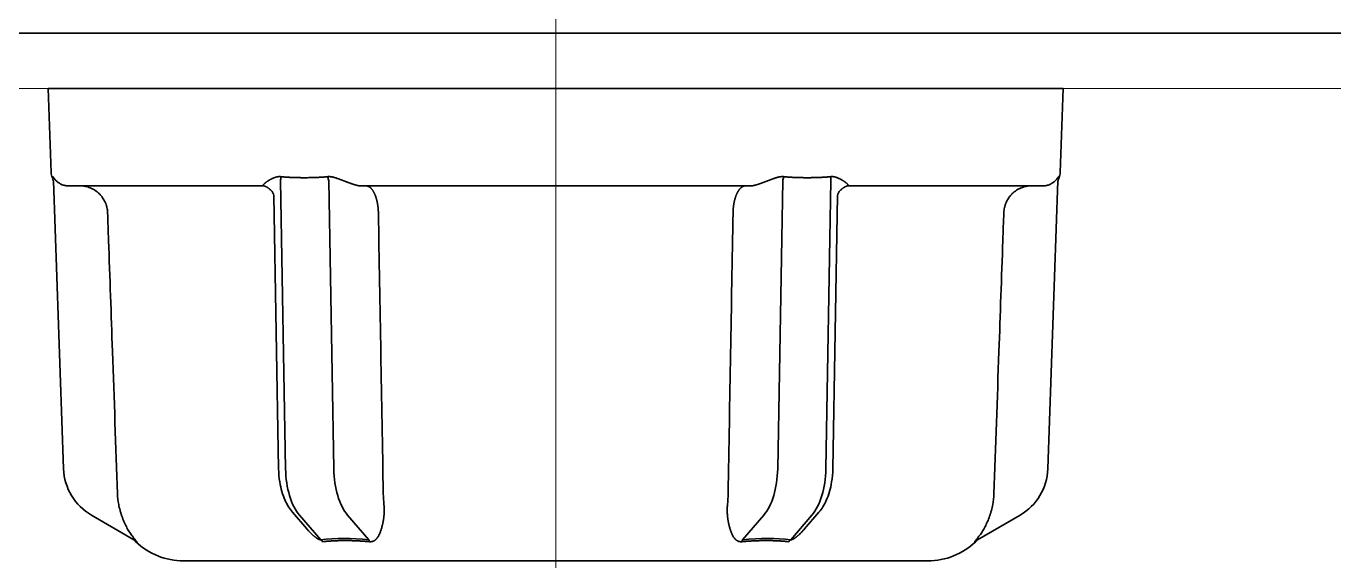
# Model space of a CAD drawing. Extents: x 6327 to 10269, y -393 to 3204.
# Drawn here: x 8689.63 to 8736.66, y 1003.83 to 1023.08 of the extents above; entities that cross this region are included whole.
import ezdxf

# ---------------------------------------------------------------- set-up
doc = ezdxf.new("R2010")
doc.units = 0
doc.header["$LTSCALE"] = 5
doc.layers.get('0').update_dxf_attribs({"linetype": 'CONTINUOUS', "lineweight": 0})
doc.layers.add('1', color=7, linetype='CONTINUOUS', true_color=0xffffff)

msp = doc.modelspace()

# ---------------------------------------------------------------- linework, layer by layer
at = {"color": 4}
for p, q in [((8708.673, 1070.826), (8708.673, 970.826)), ((8658.673, 1020.826), (8758.673, 1020.826))]:
    msp.add_line(p, q, dxfattribs=at)
at = {"layer": '1', "color": 7, "linetype": 'Continuous', "lineweight": 35}
for p, q in [((8679.82, 1022.826), (8868.326, 1022.826)), ((8690.423, 1020.826), (8726.923, 1020.826)), ((8690.423, 1020.826), (8690.528, 1017.809)), ((8726.818, 1017.809), (8726.923, 1020.826)), ((8690.572, 1017.62), (8690.584, 1017.656)), ((8690.614, 1017.504), (8690.976, 1007.134)), ((8698.175, 1017.326), (8691.142, 1017.326)), ((8698.958, 1007.134), (8698.777, 1017.504)), ((8700.509, 1017.504), (8700.69, 1007.134)), ((8715.706, 1017.326), (8701.639, 1017.326)), ((8716.836, 1017.504), (8716.655, 1007.134)), ((8718.387, 1007.134), (8718.568, 1017.504)), ((8726.204, 1017.326), (8719.171, 1017.326)), ((8726.732, 1017.504), (8726.37, 1007.134)), ((8726.773, 1017.62), (8726.762, 1017.656)), ((8698.537, 1016.973), (8698.708, 1007.143)), ((8718.809, 1016.973), (8718.637, 1007.143)), ((8691.975, 1005.472), (8693.505, 1004.588)), ((8699.205, 1005.577), (8699.728, 1004.974)), ((8700.223, 1004.588), (8699.458, 1005.472)), ((8701.19, 1005.472), (8701.955, 1004.588)), ((8716.156, 1005.472), (8715.391, 1004.588)), ((8717.123, 1004.588), (8717.888, 1005.472)), ((8718.141, 1005.577), (8717.618, 1004.974)), ((8725.371, 1005.472), (8723.84, 1004.588)), ((8693.58, 1004.528), (8693.527, 1004.557)), ((8723.766, 1004.528), (8723.818, 1004.557)), ((8695.293, 1003.826), (8708.673, 1003.826)), ((8708.673, 1003.826), (8722.052, 1003.826))]:
    msp.add_line(p, q, dxfattribs=at)
for centre, radius, start, end in [((8691.028, 1017.826), 0.5, 182, 204.2309), ((8726.318, 1017.826), 0.5, 335.7691, 358), ((8692.975, 1007.204), 2, 182, 240), ((8724.371, 1007.204), 2, 300, 358), ((8695.293, 1006.326), 2.5, 226.3305, 270), ((8722.052, 1006.326), 2.5, 270, 313.5839)]:
    msp.add_arc(centre, radius, start, end, dxfattribs=at)
for centre, major_axis, ratio, start_param, end_param in [((8690.117, 1017.414), (0.5, 0.017), 1, 6.264222, 6.674122), ((8699.958, 1007.204), (0, -2), 0.5, 4.747296, 5.759587), ((8701.69, 1007.204), (0, 2), 0.5, 1.605703, 2.617994), ((8693.255, 1004.155), (0.25, 0.433), 0.982349, 6.042057, 6.283185), ((8703.431, 1001.884), (-5.284, 1.525), 0.433013, 5.117554, 5.483229), ((8700.098, 1004.155), (-0.06, 0.496), 0.631469, 5.449559, 5.690691), ((8701.83, 1004.155), (0.05, 0.498), 0.350879, 5.561487, 5.802334)]:
    msp.add_ellipse(centre, major_axis=major_axis, ratio=ratio, start_param=start_param, end_param=end_param, dxfattribs=at)
at = {"layer": '1', "color": 7, "linetype": 'Continuous', "lineweight": 35, "extrusion": (0, 0, -1)}
for centre, major_axis, ratio, start_param, end_param in [((8727.229, 1017.414), (-0.5, 0.017), 1, 6.264222, 6.674122), ((8715.656, 1007.204), (0, 2), 0.5, 1.605703, 2.617994), ((8717.388, 1007.204), (0, -2), 0.5, 4.747296, 5.759587), ((8715.516, 1004.155), (-0.05, 0.498), 0.350879, 5.561487, 5.802334), ((8713.915, 1001.884), (5.284, 1.525), 0.433013, 5.117554, 5.483229), ((8717.248, 1004.155), (0.06, 0.496), 0.631469, 5.449559, 5.690691), ((8724.09, 1004.155), (-0.25, 0.433), 0.982349, 6.042057, 6.283185)]:
    msp.add_ellipse(centre, major_axis=major_axis, ratio=ratio, start_param=start_param, end_param=end_param, dxfattribs=at)
at = {"layer": '1', "color": 7, "linetype": 'Continuous', "lineweight": 35}
for points, knots in [([(8690.584, 1017.656), (8690.584, 1017.659), (8690.586, 1017.659), (8690.59, 1017.657), (8690.592, 1017.654), (8690.599, 1017.646), (8690.603, 1017.64), (8690.612, 1017.628), (8690.617, 1017.62), (8690.628, 1017.604), (8690.634, 1017.596), (8690.647, 1017.578), (8690.654, 1017.569), (8690.678, 1017.541), (8690.696, 1017.522), (8690.727, 1017.493), (8690.737, 1017.483), (8690.761, 1017.464), (8690.773, 1017.454), (8690.799, 1017.436), (8690.813, 1017.427), (8690.836, 1017.413), (8690.843, 1017.409), (8690.859, 1017.4), (8690.868, 1017.395), (8690.893, 1017.383), (8690.911, 1017.375), (8690.949, 1017.36), (8690.97, 1017.353), (8691.003, 1017.344), (8691.014, 1017.341), (8691.038, 1017.336), (8691.05, 1017.334), (8691.075, 1017.33), (8691.088, 1017.329), (8691.114, 1017.327), (8691.128, 1017.326), (8691.142, 1017.326)], [0, 0, 0, 0, 0.0625, 0.0625, 0.125, 0.125, 0.1875, 0.1875, 0.25, 0.25, 0.3125, 0.3125, 0.375, 0.375, 0.5, 0.5, 0.5625, 0.5625, 0.625, 0.625, 0.6875, 0.6875, 0.71875, 0.71875, 0.75, 0.75, 0.8125, 0.8125, 0.875, 0.875, 0.90625, 0.90625, 0.9375, 0.9375, 0.96875, 0.96875, 1, 1, 1, 1]), ([(8698.272, 1017.466), (8698.276, 1017.469), (8698.282, 1017.473), (8698.292, 1017.48), (8698.302, 1017.487), (8698.312, 1017.494), (8698.323, 1017.501), (8698.333, 1017.508), (8698.344, 1017.515), (8698.355, 1017.522), (8698.366, 1017.529), (8698.378, 1017.536), (8698.389, 1017.542), (8698.401, 1017.549), (8698.413, 1017.556), (8698.425, 1017.562), (8698.437, 1017.569), (8698.45, 1017.575), (8698.462, 1017.582), (8698.482, 1017.592), (8698.509, 1017.604), (8698.544, 1017.619), (8698.578, 1017.631), (8698.607, 1017.64), (8698.631, 1017.646), (8698.65, 1017.65), (8698.669, 1017.654), (8698.688, 1017.656), (8698.708, 1017.658), (8698.727, 1017.659), (8698.746, 1017.659), (8698.765, 1017.658), (8698.778, 1017.657), (8698.784, 1017.656)], [0, 0, 0, 0, 0.025956, 0.051873, 0.077753, 0.103598, 0.129409, 0.155187, 0.180935, 0.206654, 0.232345, 0.258011, 0.283653, 0.309272, 0.334871, 0.36045, 0.386012, 0.411559, 0.437091, 0.462612, 0.530774, 0.596037, 0.65848, 0.718196, 0.751132, 0.783577, 0.815565, 0.847131, 0.878313, 0.90915, 0.939682, 0.969951, 1, 1, 1, 1]), ([(8700.472, 1017.656), (8700.476, 1017.657), (8700.483, 1017.657), (8700.493, 1017.658), (8700.504, 1017.659), (8700.515, 1017.659), (8700.526, 1017.659), (8700.537, 1017.659), (8700.548, 1017.658), (8700.559, 1017.657), (8700.57, 1017.656), (8700.581, 1017.655), (8700.593, 1017.654), (8700.604, 1017.652), (8700.616, 1017.651), (8700.627, 1017.649), (8700.639, 1017.646), (8700.651, 1017.644), (8700.672, 1017.639), (8700.704, 1017.631), (8700.747, 1017.619), (8700.792, 1017.604), (8700.833, 1017.59), (8700.869, 1017.577), (8700.901, 1017.565), (8700.933, 1017.553), (8700.964, 1017.541), (8700.996, 1017.529), (8701.028, 1017.516), (8701.061, 1017.504), (8701.093, 1017.491), (8701.126, 1017.479), (8701.147, 1017.471), (8701.158, 1017.466)], [0, 0, 0, 0, 0.015878, 0.031814, 0.047812, 0.06388, 0.080024, 0.096249, 0.112563, 0.128971, 0.145479, 0.162093, 0.178818, 0.19566, 0.212625, 0.229717, 0.246942, 0.264306, 0.281812, 0.341486, 0.403922, 0.469212, 0.537436, 0.583365, 0.629342, 0.675374, 0.721474, 0.767649, 0.81391, 0.860266, 0.906726, 0.953301, 1, 1, 1, 1]), ([(8716.873, 1017.656), (8716.87, 1017.657), (8716.863, 1017.657), (8716.852, 1017.658), (8716.842, 1017.659), (8716.831, 1017.659), (8716.82, 1017.659), (8716.809, 1017.659), (8716.798, 1017.658), (8716.787, 1017.657), (8716.776, 1017.656), (8716.765, 1017.655), (8716.753, 1017.654), (8716.742, 1017.652), (8716.73, 1017.651), (8716.719, 1017.649), (8716.707, 1017.646), (8716.695, 1017.644), (8716.673, 1017.639), (8716.642, 1017.631), (8716.599, 1017.619), (8716.554, 1017.604), (8716.513, 1017.59), (8716.477, 1017.577), (8716.445, 1017.565), (8716.413, 1017.553), (8716.381, 1017.541), (8716.349, 1017.529), (8716.317, 1017.516), (8716.285, 1017.504), (8716.253, 1017.491), (8716.22, 1017.479), (8716.198, 1017.471), (8716.187, 1017.466)], [0, 0, 0, 0, 0.015878, 0.031814, 0.047812, 0.06388, 0.080024, 0.096249, 0.112563, 0.128971, 0.145479, 0.162093, 0.178818, 0.19566, 0.212625, 0.229717, 0.246942, 0.264306, 0.281812, 0.341486, 0.403922, 0.469212, 0.537436, 0.583365, 0.629342, 0.675374, 0.721474, 0.767649, 0.81391, 0.860266, 0.906726, 0.953301, 1, 1, 1, 1]), ([(8719.073, 1017.466), (8719.07, 1017.469), (8719.064, 1017.473), (8719.054, 1017.48), (8719.044, 1017.487), (8719.034, 1017.494), (8719.023, 1017.501), (8719.012, 1017.508), (8719.002, 1017.515), (8718.991, 1017.522), (8718.979, 1017.529), (8718.968, 1017.536), (8718.956, 1017.542), (8718.945, 1017.549), (8718.933, 1017.556), (8718.921, 1017.562), (8718.908, 1017.569), (8718.896, 1017.575), (8718.884, 1017.582), (8718.864, 1017.592), (8718.837, 1017.604), (8718.802, 1017.619), (8718.768, 1017.631), (8718.739, 1017.64), (8718.715, 1017.646), (8718.696, 1017.65), (8718.676, 1017.654), (8718.657, 1017.656), (8718.638, 1017.658), (8718.619, 1017.659), (8718.6, 1017.659), (8718.581, 1017.658), (8718.568, 1017.657), (8718.562, 1017.656)], [0, 0, 0, 0, 0.025956, 0.051873, 0.077753, 0.103598, 0.129409, 0.155187, 0.180935, 0.206654, 0.232345, 0.258011, 0.283653, 0.309272, 0.334871, 0.36045, 0.386012, 0.411559, 0.437091, 0.462612, 0.530774, 0.596037, 0.65848, 0.718196, 0.751132, 0.783577, 0.815565, 0.847131, 0.878313, 0.90915, 0.939682, 0.969951, 1, 1, 1, 1]), ([(8726.762, 1017.656), (8726.761, 1017.659), (8726.76, 1017.659), (8726.756, 1017.657), (8726.753, 1017.654), (8726.747, 1017.646), (8726.743, 1017.64), (8726.734, 1017.628), (8726.729, 1017.62), (8726.718, 1017.604), (8726.712, 1017.596), (8726.699, 1017.578), (8726.691, 1017.569), (8726.668, 1017.541), (8726.65, 1017.522), (8726.619, 1017.493), (8726.608, 1017.483), (8726.585, 1017.464), (8726.573, 1017.454), (8726.546, 1017.436), (8726.532, 1017.427), (8726.51, 1017.413), (8726.502, 1017.409), (8726.487, 1017.4), (8726.478, 1017.395), (8726.453, 1017.383), (8726.435, 1017.375), (8726.396, 1017.36), (8726.376, 1017.353), (8726.343, 1017.344), (8726.331, 1017.341), (8726.308, 1017.336), (8726.296, 1017.334), (8726.271, 1017.33), (8726.258, 1017.329), (8726.231, 1017.327), (8726.218, 1017.326), (8726.204, 1017.326)], [0, 0, 0, 0, 0.0625, 0.0625, 0.125, 0.125, 0.1875, 0.1875, 0.25, 0.25, 0.3125, 0.3125, 0.375, 0.375, 0.5, 0.5, 0.5625, 0.5625, 0.625, 0.625, 0.6875, 0.6875, 0.71875, 0.71875, 0.75, 0.75, 0.8125, 0.8125, 0.875, 0.875, 0.90625, 0.90625, 0.9375, 0.9375, 0.96875, 0.96875, 1, 1, 1, 1]), ([(8691.559, 1017.326), (8691.591, 1017.326), (8691.623, 1017.325), (8691.687, 1017.318), (8691.718, 1017.314), (8691.812, 1017.296), (8691.873, 1017.278), (8691.948, 1017.248), (8691.962, 1017.241), (8691.991, 1017.228), (8692.035, 1017.207), (8692.103, 1017.167), (8692.155, 1017.129), (8692.192, 1017.1), (8692.205, 1017.089), (8692.229, 1017.068), (8692.241, 1017.057), (8692.276, 1017.024), (8692.298, 1017.001), (8692.329, 1016.964), (8692.339, 1016.952), (8692.359, 1016.926), (8692.368, 1016.913), (8692.414, 1016.847), (8692.446, 1016.792), (8692.485, 1016.705), (8692.496, 1016.675), (8692.512, 1016.629), (8692.516, 1016.614), (8692.525, 1016.583), (8692.529, 1016.567), (8692.547, 1016.489), (8692.556, 1016.426), (8692.558, 1016.361)], [0, 0, 0, 0, 0.0625, 0.0625, 0.125, 0.125, 0.25, 0.25, 0.28125, 0.28125, 0.3125, 0.375, 0.4375, 0.4375, 0.46875, 0.46875, 0.5, 0.5, 0.5625, 0.5625, 0.59375, 0.59375, 0.625, 0.625, 0.75, 0.75, 0.8125, 0.8125, 0.84375, 0.84375, 0.875, 0.875, 1, 1, 1, 1]), ([(8698.175, 1017.326), (8698.174, 1017.326), (8698.172, 1017.326), (8698.169, 1017.326), (8698.166, 1017.327), (8698.164, 1017.327), (8698.162, 1017.328), (8698.159, 1017.328), (8698.158, 1017.329), (8698.156, 1017.33), (8698.154, 1017.331), (8698.153, 1017.332), (8698.152, 1017.333), (8698.151, 1017.335), (8698.15, 1017.336), (8698.15, 1017.338), (8698.15, 1017.34), (8698.15, 1017.342), (8698.15, 1017.344), (8698.15, 1017.346), (8698.151, 1017.348), (8698.152, 1017.351), (8698.153, 1017.353), (8698.154, 1017.356), (8698.156, 1017.359), (8698.158, 1017.362), (8698.16, 1017.365), (8698.163, 1017.369), (8698.167, 1017.375), (8698.174, 1017.383), (8698.182, 1017.392), (8698.192, 1017.401), (8698.202, 1017.411), (8698.214, 1017.421), (8698.226, 1017.432), (8698.241, 1017.443), (8698.256, 1017.454), (8698.267, 1017.462), (8698.272, 1017.466)], [0, 0, 0, 0, 0.014378, 0.028902, 0.043586, 0.058442, 0.073484, 0.088723, 0.104172, 0.11984, 0.13574, 0.151881, 0.168274, 0.184928, 0.201853, 0.219056, 0.236547, 0.254333, 0.272422, 0.290821, 0.309537, 0.328577, 0.347948, 0.367654, 0.387703, 0.408098, 0.428847, 0.449953, 0.497402, 0.546428, 0.597075, 0.649384, 0.703393, 0.759133, 0.816637, 0.875933, 0.937046, 1, 1, 1, 1]), ([(8698.397, 1017.198), (8698.41, 1017.19), (8698.458, 1017.156), (8698.508, 1017.073), (8698.531, 1017.006), (8698.537, 1016.973)], [0, 0, 0, 0, 0.144977, 0.591786, 1, 1, 1, 1]), ([(8698.784, 1017.656), (8698.797, 1017.655), (8698.824, 1017.653), (8698.864, 1017.649), (8698.904, 1017.646), (8698.945, 1017.643), (8698.987, 1017.64), (8699.029, 1017.637), (8699.072, 1017.634), (8699.115, 1017.632), (8699.158, 1017.63), (8699.202, 1017.628), (8699.247, 1017.626), (8699.292, 1017.625), (8699.338, 1017.624), (8699.384, 1017.622), (8699.431, 1017.622), (8699.478, 1017.621), (8699.526, 1017.62), (8699.574, 1017.62), (8699.634, 1017.62), (8699.706, 1017.62), (8699.789, 1017.621), (8699.87, 1017.623), (8699.95, 1017.625), (8700.029, 1017.627), (8700.106, 1017.631), (8700.182, 1017.634), (8700.257, 1017.639), (8700.33, 1017.644), (8700.402, 1017.65), (8700.449, 1017.654), (8700.472, 1017.656)], [0, 0, 0, 0, 0.023767, 0.047813, 0.072139, 0.096746, 0.121634, 0.146804, 0.172257, 0.197993, 0.224014, 0.25032, 0.276911, 0.303788, 0.330952, 0.358404, 0.386144, 0.414172, 0.44249, 0.471098, 0.499996, 0.549727, 0.598592, 0.646596, 0.693742, 0.740031, 0.785469, 0.830058, 0.873802, 0.916704, 0.958769, 1, 1, 1, 1]), ([(8701.158, 1017.466), (8701.164, 1017.464), (8701.175, 1017.46), (8701.192, 1017.454), (8701.209, 1017.448), (8701.225, 1017.441), (8701.241, 1017.436), (8701.257, 1017.43), (8701.273, 1017.424), (8701.288, 1017.419), (8701.303, 1017.413), (8701.318, 1017.408), (8701.333, 1017.403), (8701.347, 1017.398), (8701.361, 1017.393), (8701.375, 1017.389), (8701.388, 1017.384), (8701.402, 1017.38), (8701.415, 1017.376), (8701.427, 1017.372), (8701.442, 1017.367), (8701.459, 1017.362), (8701.478, 1017.357), (8701.496, 1017.352), (8701.513, 1017.347), (8701.529, 1017.343), (8701.545, 1017.339), (8701.559, 1017.336), (8701.573, 1017.334), (8701.586, 1017.331), (8701.598, 1017.329), (8701.61, 1017.328), (8701.621, 1017.327), (8701.63, 1017.326), (8701.636, 1017.326), (8701.639, 1017.326)], [0, 0, 0, 0, 0.033366, 0.06622, 0.098563, 0.130401, 0.161736, 0.192573, 0.222914, 0.252765, 0.282129, 0.311011, 0.339415, 0.367347, 0.394812, 0.421815, 0.448361, 0.474458, 0.50011, 0.525325, 0.550109, 0.589003, 0.62668, 0.663174, 0.698524, 0.732768, 0.765952, 0.798124, 0.829336, 0.859645, 0.889114, 0.917809, 0.945803, 0.973173, 1, 1, 1, 1]), ([(8701.848, 1017.326), (8701.852, 1017.326), (8701.861, 1017.326), (8701.875, 1017.324), (8701.888, 1017.322), (8701.902, 1017.319), (8701.915, 1017.315), (8701.928, 1017.31), (8701.941, 1017.305), (8701.953, 1017.298), (8701.966, 1017.291), (8701.978, 1017.283), (8701.99, 1017.274), (8702.002, 1017.265), (8702.013, 1017.255), (8702.025, 1017.245), (8702.036, 1017.234), (8702.047, 1017.222), (8702.057, 1017.209), (8702.068, 1017.197), (8702.078, 1017.183), (8702.088, 1017.169), (8702.098, 1017.155), (8702.107, 1017.14), (8702.116, 1017.125), (8702.125, 1017.11), (8702.134, 1017.094), (8702.142, 1017.078), (8702.15, 1017.061), (8702.158, 1017.044), (8702.166, 1017.027), (8702.174, 1017.01), (8702.181, 1016.992), (8702.188, 1016.974), (8702.194, 1016.956), (8702.201, 1016.938), (8702.207, 1016.92), (8702.213, 1016.902), (8702.219, 1016.883), (8702.224, 1016.864), (8702.23, 1016.846), (8702.235, 1016.827), (8702.239, 1016.808), (8702.244, 1016.789), (8702.248, 1016.77), (8702.252, 1016.752), (8702.256, 1016.733), (8702.26, 1016.714), (8702.264, 1016.695), (8702.267, 1016.676), (8702.27, 1016.658), (8702.273, 1016.639), (8702.275, 1016.621), (8702.278, 1016.602), (8702.28, 1016.584), (8702.282, 1016.566), (8702.284, 1016.548), (8702.286, 1016.53), (8702.288, 1016.512), (8702.289, 1016.495), (8702.291, 1016.478), (8702.292, 1016.46), (8702.293, 1016.443), (8702.294, 1016.426), (8702.294, 1016.41), (8702.295, 1016.393), (8702.295, 1016.377), (8702.296, 1016.366), (8702.296, 1016.361)], [0, 0, 0, 0, 0.019871, 0.039597, 0.059177, 0.078612, 0.097901, 0.117045, 0.136044, 0.154897, 0.173605, 0.192167, 0.210585, 0.228856, 0.246983, 0.264964, 0.2828, 0.30049, 0.318036, 0.335436, 0.35269, 0.3698, 0.386764, 0.403583, 0.420257, 0.436785, 0.453169, 0.469407, 0.4855, 0.501447, 0.51725, 0.532907, 0.54842, 0.563787, 0.579009, 0.594086, 0.609018, 0.623804, 0.638446, 0.652943, 0.667294, 0.681501, 0.695562, 0.709479, 0.72325, 0.736876, 0.750358, 0.763694, 0.776886, 0.789932, 0.802834, 0.815591, 0.828202, 0.840669, 0.852991, 0.865168, 0.8772, 0.889088, 0.90083, 0.912428, 0.923881, 0.93519, 0.946353, 0.957372, 0.968246, 0.978975, 0.98956, 1, 1, 1, 1]), ([(8715.498, 1017.326), (8715.493, 1017.326), (8715.484, 1017.326), (8715.471, 1017.324), (8715.457, 1017.322), (8715.444, 1017.319), (8715.431, 1017.315), (8715.418, 1017.31), (8715.405, 1017.305), (8715.393, 1017.298), (8715.38, 1017.291), (8715.368, 1017.283), (8715.356, 1017.274), (8715.344, 1017.265), (8715.333, 1017.255), (8715.321, 1017.245), (8715.31, 1017.234), (8715.299, 1017.222), (8715.288, 1017.209), (8715.278, 1017.197), (8715.268, 1017.183), (8715.258, 1017.169), (8715.248, 1017.155), (8715.239, 1017.14), (8715.23, 1017.125), (8715.221, 1017.11), (8715.212, 1017.094), (8715.203, 1017.078), (8715.195, 1017.061), (8715.187, 1017.044), (8715.18, 1017.027), (8715.172, 1017.01), (8715.165, 1016.992), (8715.158, 1016.974), (8715.151, 1016.956), (8715.145, 1016.938), (8715.139, 1016.92), (8715.133, 1016.902), (8715.127, 1016.883), (8715.122, 1016.864), (8715.116, 1016.846), (8715.111, 1016.827), (8715.106, 1016.808), (8715.102, 1016.789), (8715.098, 1016.77), (8715.093, 1016.752), (8715.089, 1016.733), (8715.086, 1016.714), (8715.082, 1016.695), (8715.079, 1016.676), (8715.076, 1016.658), (8715.073, 1016.639), (8715.07, 1016.621), (8715.068, 1016.602), (8715.065, 1016.584), (8715.063, 1016.566), (8715.061, 1016.548), (8715.06, 1016.53), (8715.058, 1016.512), (8715.056, 1016.495), (8715.055, 1016.478), (8715.054, 1016.46), (8715.053, 1016.443), (8715.052, 1016.426), (8715.051, 1016.41), (8715.051, 1016.393), (8715.05, 1016.377), (8715.05, 1016.366), (8715.05, 1016.361)], [0, 0, 0, 0, 0.019871, 0.039597, 0.059177, 0.078612, 0.097901, 0.117045, 0.136044, 0.154897, 0.173605, 0.192167, 0.210585, 0.228856, 0.246983, 0.264964, 0.2828, 0.30049, 0.318036, 0.335436, 0.35269, 0.3698, 0.386764, 0.403583, 0.420257, 0.436785, 0.453169, 0.469407, 0.4855, 0.501447, 0.51725, 0.532907, 0.54842, 0.563787, 0.579009, 0.594086, 0.609018, 0.623804, 0.638446, 0.652943, 0.667294, 0.681501, 0.695562, 0.709479, 0.72325, 0.736876, 0.750358, 0.763694, 0.776886, 0.789932, 0.802834, 0.815591, 0.828202, 0.840669, 0.852991, 0.865168, 0.8772, 0.889088, 0.90083, 0.912428, 0.923881, 0.93519, 0.946353, 0.957372, 0.968246, 0.978975, 0.98956, 1, 1, 1, 1]), ([(8716.187, 1017.466), (8716.182, 1017.464), (8716.17, 1017.46), (8716.153, 1017.454), (8716.137, 1017.448), (8716.12, 1017.441), (8716.104, 1017.436), (8716.089, 1017.43), (8716.073, 1017.424), (8716.058, 1017.419), (8716.042, 1017.413), (8716.028, 1017.408), (8716.013, 1017.403), (8715.999, 1017.398), (8715.985, 1017.393), (8715.971, 1017.389), (8715.957, 1017.384), (8715.944, 1017.38), (8715.931, 1017.376), (8715.918, 1017.372), (8715.904, 1017.367), (8715.887, 1017.362), (8715.868, 1017.357), (8715.85, 1017.352), (8715.833, 1017.347), (8715.817, 1017.343), (8715.801, 1017.339), (8715.787, 1017.336), (8715.773, 1017.334), (8715.76, 1017.331), (8715.747, 1017.329), (8715.736, 1017.328), (8715.725, 1017.327), (8715.715, 1017.326), (8715.709, 1017.326), (8715.706, 1017.326)], [0, 0, 0, 0, 0.033366, 0.06622, 0.098563, 0.130401, 0.161736, 0.192573, 0.222914, 0.252765, 0.282129, 0.311011, 0.339415, 0.367347, 0.394812, 0.421815, 0.448361, 0.474458, 0.50011, 0.525325, 0.550109, 0.589003, 0.62668, 0.663174, 0.698524, 0.732768, 0.765952, 0.798124, 0.829336, 0.859645, 0.889114, 0.917809, 0.945803, 0.973173, 1, 1, 1, 1]), ([(8718.562, 1017.656), (8718.548, 1017.655), (8718.522, 1017.653), (8718.482, 1017.649), (8718.441, 1017.646), (8718.4, 1017.643), (8718.359, 1017.64), (8718.317, 1017.637), (8718.274, 1017.634), (8718.231, 1017.632), (8718.187, 1017.63), (8718.143, 1017.628), (8718.099, 1017.626), (8718.054, 1017.625), (8718.008, 1017.624), (8717.962, 1017.622), (8717.915, 1017.622), (8717.868, 1017.621), (8717.82, 1017.62), (8717.772, 1017.62), (8717.711, 1017.62), (8717.64, 1017.62), (8717.557, 1017.621), (8717.475, 1017.623), (8717.395, 1017.625), (8717.317, 1017.627), (8717.239, 1017.631), (8717.163, 1017.634), (8717.089, 1017.639), (8717.016, 1017.644), (8716.944, 1017.65), (8716.897, 1017.654), (8716.873, 1017.656)], [0, 0, 0, 0, 0.023767, 0.047813, 0.072139, 0.096746, 0.121634, 0.146804, 0.172257, 0.197993, 0.224014, 0.25032, 0.276911, 0.303788, 0.330952, 0.358404, 0.386144, 0.414172, 0.44249, 0.471098, 0.499996, 0.549727, 0.598592, 0.646596, 0.693742, 0.740031, 0.785469, 0.830058, 0.873802, 0.916704, 0.958769, 1, 1, 1, 1]), ([(8718.949, 1017.198), (8718.936, 1017.19), (8718.888, 1017.156), (8718.838, 1017.073), (8718.815, 1017.006), (8718.809, 1016.973)], [0, 0, 0, 0, 0.144977, 0.591786, 1, 1, 1, 1]), ([(8719.171, 1017.326), (8719.172, 1017.326), (8719.174, 1017.326), (8719.177, 1017.326), (8719.179, 1017.327), (8719.182, 1017.327), (8719.184, 1017.328), (8719.186, 1017.328), (8719.188, 1017.329), (8719.19, 1017.33), (8719.191, 1017.331), (8719.193, 1017.332), (8719.194, 1017.333), (8719.195, 1017.335), (8719.195, 1017.336), (8719.196, 1017.338), (8719.196, 1017.34), (8719.196, 1017.342), (8719.196, 1017.344), (8719.195, 1017.346), (8719.195, 1017.348), (8719.194, 1017.351), (8719.193, 1017.353), (8719.192, 1017.356), (8719.19, 1017.359), (8719.188, 1017.362), (8719.186, 1017.365), (8719.183, 1017.369), (8719.178, 1017.375), (8719.171, 1017.383), (8719.163, 1017.392), (8719.154, 1017.401), (8719.144, 1017.411), (8719.132, 1017.421), (8719.119, 1017.432), (8719.105, 1017.443), (8719.09, 1017.454), (8719.079, 1017.462), (8719.073, 1017.466)], [0, 0, 0, 0, 0.014378, 0.028902, 0.043586, 0.058442, 0.073484, 0.088723, 0.104172, 0.11984, 0.13574, 0.151881, 0.168274, 0.184928, 0.201853, 0.219056, 0.236547, 0.254333, 0.272422, 0.290821, 0.309537, 0.328577, 0.347948, 0.367654, 0.387703, 0.408098, 0.428847, 0.449953, 0.497402, 0.546428, 0.597075, 0.649384, 0.703393, 0.759133, 0.816637, 0.875933, 0.937046, 1, 1, 1, 1]), ([(8725.787, 1017.326), (8725.755, 1017.326), (8725.723, 1017.325), (8725.659, 1017.318), (8725.627, 1017.314), (8725.534, 1017.296), (8725.473, 1017.278), (8725.398, 1017.248), (8725.383, 1017.241), (8725.354, 1017.228), (8725.311, 1017.207), (8725.243, 1017.167), (8725.191, 1017.129), (8725.153, 1017.1), (8725.141, 1017.089), (8725.117, 1017.068), (8725.105, 1017.057), (8725.07, 1017.024), (8725.048, 1017.001), (8725.017, 1016.964), (8725.007, 1016.952), (8724.987, 1016.926), (8724.977, 1016.913), (8724.931, 1016.847), (8724.9, 1016.792), (8724.861, 1016.705), (8724.849, 1016.675), (8724.834, 1016.629), (8724.829, 1016.614), (8724.821, 1016.583), (8724.817, 1016.567), (8724.799, 1016.489), (8724.79, 1016.426), (8724.788, 1016.361)], [0, 0, 0, 0, 0.0625, 0.0625, 0.125, 0.125, 0.25, 0.25, 0.28125, 0.28125, 0.3125, 0.375, 0.4375, 0.4375, 0.46875, 0.46875, 0.5, 0.5, 0.5625, 0.5625, 0.59375, 0.59375, 0.625, 0.625, 0.75, 0.75, 0.8125, 0.8125, 0.84375, 0.84375, 0.875, 0.875, 1, 1, 1, 1]), ([(8692.558, 1016.361), (8692.57, 1016.028), (8692.581, 1015.695), (8692.64, 1014.029), (8692.687, 1012.697), (8692.794, 1009.656), (8692.854, 1007.947), (8692.914, 1006.239)], [0, 0, 0, 0, 0.098732, 0.098732, 0.493661, 0.493661, 1, 1, 1, 1]), ([(8724.788, 1016.361), (8724.776, 1016.028), (8724.764, 1015.695), (8724.706, 1014.029), (8724.659, 1012.697), (8724.552, 1009.656), (8724.492, 1007.947), (8724.432, 1006.239)], [0, 0, 0, 0, 0.098732, 0.098732, 0.493661, 0.493661, 1, 1, 1, 1]), ([(8698.708, 1007.143), (8698.711, 1006.979), (8698.746, 1006.579), (8698.903, 1006.018), (8699.101, 1005.703), (8699.205, 1005.577)], [0, 0, 0, 0, 0.264117, 0.673855, 1, 1, 1, 1]), ([(8718.637, 1007.143), (8718.634, 1006.979), (8718.599, 1006.579), (8718.443, 1006.018), (8718.245, 1005.703), (8718.141, 1005.577)], [0, 0, 0, 0, 0.264117, 0.673855, 1, 1, 1, 1]), ([(8692.957, 1005.857), (8692.971, 1005.784), (8692.988, 1005.711), (8693.016, 1005.605), (8693.026, 1005.57), (8693.042, 1005.517), (8693.048, 1005.5), (8693.059, 1005.466), (8693.065, 1005.449), (8693.094, 1005.365), (8693.119, 1005.3), (8693.173, 1005.176), (8693.202, 1005.116), (8693.248, 1005.029), (8693.263, 1005), (8693.295, 1004.945), (8693.311, 1004.918), (8693.344, 1004.866), (8693.36, 1004.84), (8693.394, 1004.791), (8693.41, 1004.767), (8693.444, 1004.721), (8693.461, 1004.698), (8693.485, 1004.666), (8693.494, 1004.656), (8693.51, 1004.636), (8693.518, 1004.626), (8693.533, 1004.607), (8693.541, 1004.598), (8693.555, 1004.58), (8693.562, 1004.572), (8693.574, 1004.557), (8693.58, 1004.55), (8693.59, 1004.537), (8693.595, 1004.532), (8693.598, 1004.528)], [0, 0, 0, 0, 0.125, 0.125, 0.1875, 0.1875, 0.21875, 0.21875, 0.25, 0.25, 0.375, 0.375, 0.5, 0.5, 0.5625, 0.5625, 0.625, 0.625, 0.6875, 0.6875, 0.75, 0.75, 0.8125, 0.8125, 0.84375, 0.84375, 0.875, 0.875, 0.90625, 0.90625, 0.9375, 0.9375, 0.96875, 0.96875, 1, 1, 1, 1]), ([(8702.495, 1005.857), (8702.495, 1005.852), (8702.497, 1005.84), (8702.498, 1005.823), (8702.499, 1005.806), (8702.501, 1005.789), (8702.502, 1005.772), (8702.503, 1005.755), (8702.503, 1005.737), (8702.504, 1005.72), (8702.505, 1005.703), (8702.505, 1005.686), (8702.505, 1005.669), (8702.505, 1005.652), (8702.505, 1005.634), (8702.505, 1005.617), (8702.505, 1005.6), (8702.504, 1005.583), (8702.504, 1005.566), (8702.503, 1005.549), (8702.502, 1005.531), (8702.501, 1005.514), (8702.5, 1005.497), (8702.499, 1005.48), (8702.497, 1005.463), (8702.496, 1005.446), (8702.494, 1005.429), (8702.492, 1005.411), (8702.49, 1005.394), (8702.488, 1005.377), (8702.486, 1005.36), (8702.484, 1005.343), (8702.481, 1005.326), (8702.479, 1005.309), (8702.476, 1005.292), (8702.473, 1005.275), (8702.47, 1005.258), (8702.467, 1005.241), (8702.464, 1005.225), (8702.461, 1005.208), (8702.457, 1005.191), (8702.454, 1005.174), (8702.45, 1005.157), (8702.446, 1005.141), (8702.442, 1005.124), (8702.438, 1005.107), (8702.434, 1005.091), (8702.426, 1005.061), (8702.415, 1005.02), (8702.4, 1004.968), (8702.385, 1004.92), (8702.369, 1004.874), (8702.352, 1004.832), (8702.336, 1004.792), (8702.318, 1004.754), (8702.298, 1004.718), (8702.277, 1004.684), (8702.255, 1004.653), (8702.235, 1004.629), (8702.219, 1004.612), (8702.208, 1004.6), (8702.197, 1004.589), (8702.186, 1004.58), (8702.174, 1004.57), (8702.163, 1004.562), (8702.152, 1004.554), (8702.141, 1004.548), (8702.129, 1004.542), (8702.118, 1004.536), (8702.107, 1004.532), (8702.099, 1004.529), (8702.095, 1004.528)], [0, 0, 0, 0, 0.009756, 0.019532, 0.029328, 0.039147, 0.04899, 0.058857, 0.068751, 0.078673, 0.088624, 0.098605, 0.108618, 0.118664, 0.128744, 0.138859, 0.149011, 0.159201, 0.16943, 0.179699, 0.19001, 0.200363, 0.21076, 0.221202, 0.231689, 0.242224, 0.252806, 0.263438, 0.274119, 0.284852, 0.295637, 0.306475, 0.317366, 0.328313, 0.339315, 0.350374, 0.36149, 0.372665, 0.383899, 0.395192, 0.406547, 0.417963, 0.429441, 0.440983, 0.452588, 0.464257, 0.475992, 0.487792, 0.527433, 0.565751, 0.602765, 0.638498, 0.672973, 0.706218, 0.738263, 0.771627, 0.80405, 0.835594, 0.866327, 0.880145, 0.893441, 0.906222, 0.918496, 0.930275, 0.941569, 0.952391, 0.962755, 0.972678, 0.982179, 0.991278, 1, 1, 1, 1]), ([(8714.851, 1005.857), (8714.85, 1005.852), (8714.849, 1005.84), (8714.848, 1005.823), (8714.846, 1005.806), (8714.845, 1005.789), (8714.844, 1005.772), (8714.843, 1005.755), (8714.842, 1005.737), (8714.842, 1005.72), (8714.841, 1005.703), (8714.841, 1005.686), (8714.841, 1005.669), (8714.841, 1005.652), (8714.841, 1005.634), (8714.841, 1005.617), (8714.841, 1005.6), (8714.842, 1005.583), (8714.842, 1005.566), (8714.843, 1005.549), (8714.844, 1005.531), (8714.845, 1005.514), (8714.846, 1005.497), (8714.847, 1005.48), (8714.849, 1005.463), (8714.85, 1005.446), (8714.852, 1005.429), (8714.854, 1005.411), (8714.855, 1005.394), (8714.858, 1005.377), (8714.86, 1005.36), (8714.862, 1005.343), (8714.864, 1005.326), (8714.867, 1005.309), (8714.87, 1005.292), (8714.873, 1005.275), (8714.875, 1005.258), (8714.879, 1005.241), (8714.882, 1005.225), (8714.885, 1005.208), (8714.889, 1005.191), (8714.892, 1005.174), (8714.896, 1005.157), (8714.9, 1005.141), (8714.903, 1005.124), (8714.908, 1005.107), (8714.912, 1005.091), (8714.919, 1005.061), (8714.931, 1005.02), (8714.946, 1004.968), (8714.961, 1004.92), (8714.977, 1004.874), (8714.993, 1004.832), (8715.01, 1004.792), (8715.028, 1004.754), (8715.048, 1004.718), (8715.069, 1004.684), (8715.091, 1004.653), (8715.111, 1004.629), (8715.126, 1004.612), (8715.138, 1004.6), (8715.149, 1004.589), (8715.16, 1004.58), (8715.171, 1004.57), (8715.183, 1004.562), (8715.194, 1004.554), (8715.205, 1004.548), (8715.216, 1004.542), (8715.228, 1004.536), (8715.239, 1004.532), (8715.247, 1004.529), (8715.251, 1004.528)], [0, 0, 0, 0, 0.009756, 0.019532, 0.029328, 0.039147, 0.04899, 0.058857, 0.068751, 0.078673, 0.088624, 0.098605, 0.108618, 0.118664, 0.128744, 0.138859, 0.149011, 0.159201, 0.16943, 0.179699, 0.19001, 0.200363, 0.21076, 0.221202, 0.231689, 0.242224, 0.252806, 0.263438, 0.274119, 0.284852, 0.295637, 0.306475, 0.317366, 0.328313, 0.339315, 0.350374, 0.36149, 0.372665, 0.383899, 0.395192, 0.406547, 0.417963, 0.429441, 0.440983, 0.452588, 0.464257, 0.475992, 0.487792, 0.527433, 0.565751, 0.602765, 0.638498, 0.672973, 0.706218, 0.738263, 0.771627, 0.80405, 0.835594, 0.866327, 0.880145, 0.893441, 0.906222, 0.918496, 0.930275, 0.941569, 0.952391, 0.962755, 0.972678, 0.982179, 0.991278, 1, 1, 1, 1]), ([(8724.389, 1005.857), (8724.374, 1005.784), (8724.358, 1005.711), (8724.329, 1005.605), (8724.319, 1005.57), (8724.303, 1005.517), (8724.298, 1005.5), (8724.287, 1005.466), (8724.281, 1005.449), (8724.252, 1005.365), (8724.226, 1005.3), (8724.172, 1005.176), (8724.144, 1005.116), (8724.098, 1005.029), (8724.082, 1005), (8724.051, 1004.945), (8724.034, 1004.918), (8724.002, 1004.866), (8723.985, 1004.84), (8723.952, 1004.791), (8723.935, 1004.767), (8723.902, 1004.721), (8723.885, 1004.698), (8723.86, 1004.666), (8723.852, 1004.656), (8723.836, 1004.636), (8723.828, 1004.626), (8723.813, 1004.607), (8723.805, 1004.598), (8723.791, 1004.58), (8723.784, 1004.572), (8723.771, 1004.557), (8723.766, 1004.55), (8723.756, 1004.537), (8723.751, 1004.532), (8723.748, 1004.528)], [0, 0, 0, 0, 0.125, 0.125, 0.1875, 0.1875, 0.21875, 0.21875, 0.25, 0.25, 0.375, 0.375, 0.5, 0.5, 0.5625, 0.5625, 0.625, 0.625, 0.6875, 0.6875, 0.75, 0.75, 0.8125, 0.8125, 0.84375, 0.84375, 0.875, 0.875, 0.90625, 0.90625, 0.9375, 0.9375, 0.96875, 0.96875, 1, 1, 1, 1]), ([(8699.727, 1004.975), (8699.735, 1004.965), (8699.754, 1004.943), (8699.788, 1004.906), (8699.826, 1004.866), (8699.864, 1004.827), (8699.898, 1004.794), (8699.928, 1004.766), (8699.954, 1004.742), (8699.978, 1004.722), (8700, 1004.703), (8700.022, 1004.686), (8700.044, 1004.669), (8700.064, 1004.654), (8700.08, 1004.644), (8700.09, 1004.636), (8700.096, 1004.633), (8700.102, 1004.629), (8700.108, 1004.625), (8700.114, 1004.622), (8700.119, 1004.618), (8700.125, 1004.615), (8700.13, 1004.612), (8700.135, 1004.61), (8700.141, 1004.607), (8700.146, 1004.604), (8700.151, 1004.602), (8700.155, 1004.6), (8700.16, 1004.598), (8700.165, 1004.596), (8700.169, 1004.594), (8700.174, 1004.593), (8700.178, 1004.592), (8700.182, 1004.59), (8700.186, 1004.589), (8700.19, 1004.588), (8700.194, 1004.588), (8700.198, 1004.587), (8700.201, 1004.587), (8700.205, 1004.586), (8700.208, 1004.586), (8700.211, 1004.586), (8700.214, 1004.587), (8700.217, 1004.587), (8700.22, 1004.587), (8700.222, 1004.588), (8700.223, 1004.588)], [0, 0, 0, 0, 0.058733, 0.141346, 0.237466, 0.323668, 0.399963, 0.466367, 0.51678, 0.564767, 0.610342, 0.653522, 0.694326, 0.732778, 0.768904, 0.779883, 0.790551, 0.800912, 0.810968, 0.820725, 0.830188, 0.839361, 0.848251, 0.856863, 0.865204, 0.873282, 0.881106, 0.888684, 0.896026, 0.903144, 0.91005, 0.916756, 0.923279, 0.929632, 0.935834, 0.941904, 0.947859, 0.953722, 0.959514, 0.965257, 0.970975, 0.976691, 0.982429, 0.988211, 0.994061, 1, 1, 1, 1]), ([(8717.619, 1004.975), (8717.611, 1004.965), (8717.591, 1004.943), (8717.558, 1004.906), (8717.52, 1004.866), (8717.482, 1004.827), (8717.448, 1004.794), (8717.418, 1004.766), (8717.391, 1004.742), (8717.368, 1004.722), (8717.345, 1004.703), (8717.323, 1004.686), (8717.302, 1004.669), (8717.282, 1004.654), (8717.266, 1004.644), (8717.255, 1004.636), (8717.249, 1004.633), (8717.244, 1004.629), (8717.238, 1004.625), (8717.232, 1004.622), (8717.226, 1004.618), (8717.221, 1004.615), (8717.216, 1004.612), (8717.21, 1004.61), (8717.205, 1004.607), (8717.2, 1004.604), (8717.195, 1004.602), (8717.19, 1004.6), (8717.186, 1004.598), (8717.181, 1004.596), (8717.177, 1004.594), (8717.172, 1004.593), (8717.168, 1004.592), (8717.164, 1004.59), (8717.16, 1004.589), (8717.156, 1004.588), (8717.152, 1004.588), (8717.148, 1004.587), (8717.145, 1004.587), (8717.141, 1004.586), (8717.138, 1004.586), (8717.134, 1004.586), (8717.131, 1004.587), (8717.128, 1004.587), (8717.125, 1004.587), (8717.124, 1004.588), (8717.123, 1004.588)], [0, 0, 0, 0, 0.058733, 0.141346, 0.237466, 0.323668, 0.399963, 0.466367, 0.51678, 0.564767, 0.610342, 0.653522, 0.694326, 0.732778, 0.768904, 0.779883, 0.790551, 0.800912, 0.810968, 0.820725, 0.830188, 0.839361, 0.848251, 0.856863, 0.865204, 0.873282, 0.881106, 0.888684, 0.896026, 0.903144, 0.91005, 0.916756, 0.923279, 0.929632, 0.935834, 0.941904, 0.947859, 0.953722, 0.959514, 0.965257, 0.970975, 0.976691, 0.982429, 0.988211, 0.994061, 1, 1, 1, 1]), ([(8693.597, 1004.528), (8693.598, 1004.527), (8693.599, 1004.526), (8693.6, 1004.524), (8693.602, 1004.522), (8693.603, 1004.52), (8693.603, 1004.519), (8693.604, 1004.518), (8693.604, 1004.517), (8693.604, 1004.516), (8693.604, 1004.516), (8693.604, 1004.516), (8693.603, 1004.516), (8693.602, 1004.516), (8693.601, 1004.516), (8693.6, 1004.517), (8693.6, 1004.517)], [0, 0, 0, 0, 0.075461, 0.150017, 0.223732, 0.296675, 0.368917, 0.440529, 0.511586, 0.582165, 0.652342, 0.722196, 0.791808, 0.861259, 0.930629, 1, 1, 1, 1]), ([(8701.847, 1004.528), (8701.836, 1004.529), (8701.814, 1004.53), (8701.78, 1004.533), (8701.747, 1004.535), (8701.714, 1004.537), (8701.681, 1004.539), (8701.648, 1004.541), (8701.615, 1004.543), (8701.582, 1004.544), (8701.549, 1004.546), (8701.517, 1004.547), (8701.484, 1004.549), (8701.452, 1004.55), (8701.419, 1004.551), (8701.387, 1004.552), (8701.355, 1004.553), (8701.322, 1004.554), (8701.29, 1004.555), (8701.258, 1004.555), (8701.227, 1004.556), (8701.195, 1004.556), (8701.163, 1004.556), (8701.132, 1004.557), (8701.1, 1004.557), (8701.069, 1004.557), (8701.038, 1004.556), (8701.006, 1004.556), (8700.975, 1004.556), (8700.944, 1004.555), (8700.913, 1004.555), (8700.883, 1004.554), (8700.852, 1004.553), (8700.821, 1004.552), (8700.791, 1004.551), (8700.761, 1004.55), (8700.73, 1004.549), (8700.7, 1004.547), (8700.67, 1004.546), (8700.64, 1004.544), (8700.611, 1004.543), (8700.581, 1004.541), (8700.551, 1004.539), (8700.522, 1004.537), (8700.493, 1004.535), (8700.463, 1004.533), (8700.434, 1004.53), (8700.415, 1004.529), (8700.405, 1004.528)], [0, 0, 0, 0, 0.021779, 0.043552, 0.06532, 0.087084, 0.108843, 0.130598, 0.152348, 0.174095, 0.195838, 0.217578, 0.239315, 0.261049, 0.28278, 0.304509, 0.326236, 0.34796, 0.369683, 0.391405, 0.413126, 0.434845, 0.456564, 0.478282, 0.5, 0.521718, 0.543436, 0.565155, 0.586874, 0.608595, 0.630317, 0.65204, 0.673764, 0.695491, 0.71722, 0.738951, 0.760685, 0.782422, 0.804162, 0.825905, 0.847652, 0.869402, 0.891157, 0.912916, 0.93468, 0.956448, 0.978221, 1, 1, 1, 1]), ([(8702.095, 1004.528), (8702.093, 1004.527), (8702.088, 1004.526), (8702.08, 1004.524), (8702.072, 1004.522), (8702.065, 1004.52), (8702.057, 1004.519), (8702.049, 1004.518), (8702.041, 1004.517), (8702.033, 1004.516), (8702.025, 1004.516), (8702.017, 1004.516), (8702.008, 1004.516), (8702, 1004.516), (8701.992, 1004.516), (8701.986, 1004.517), (8701.983, 1004.517)], [0, 0, 0, 0, 0.075484, 0.15006, 0.223791, 0.296748, 0.368999, 0.440618, 0.511677, 0.582255, 0.652426, 0.722272, 0.791871, 0.861305, 0.930654, 1, 1, 1, 1]), ([(8715.251, 1004.528), (8715.253, 1004.527), (8715.258, 1004.526), (8715.266, 1004.524), (8715.273, 1004.522), (8715.281, 1004.52), (8715.289, 1004.519), (8715.297, 1004.518), (8715.305, 1004.517), (8715.313, 1004.516), (8715.321, 1004.516), (8715.329, 1004.516), (8715.338, 1004.516), (8715.346, 1004.516), (8715.354, 1004.516), (8715.36, 1004.517), (8715.363, 1004.517)], [0, 0, 0, 0, 0.075484, 0.15006, 0.223791, 0.296748, 0.368999, 0.440618, 0.511677, 0.582255, 0.652426, 0.722272, 0.791871, 0.861305, 0.930654, 1, 1, 1, 1]), ([(8715.499, 1004.528), (8715.51, 1004.529), (8715.532, 1004.53), (8715.565, 1004.533), (8715.599, 1004.535), (8715.632, 1004.537), (8715.665, 1004.539), (8715.698, 1004.541), (8715.731, 1004.543), (8715.764, 1004.544), (8715.796, 1004.546), (8715.829, 1004.547), (8715.862, 1004.549), (8715.894, 1004.55), (8715.927, 1004.551), (8715.959, 1004.552), (8715.991, 1004.553), (8716.023, 1004.554), (8716.055, 1004.555), (8716.087, 1004.555), (8716.119, 1004.556), (8716.151, 1004.556), (8716.183, 1004.556), (8716.214, 1004.557), (8716.246, 1004.557), (8716.277, 1004.557), (8716.308, 1004.556), (8716.339, 1004.556), (8716.371, 1004.556), (8716.401, 1004.555), (8716.432, 1004.555), (8716.463, 1004.554), (8716.494, 1004.553), (8716.524, 1004.552), (8716.555, 1004.551), (8716.585, 1004.55), (8716.615, 1004.549), (8716.645, 1004.547), (8716.675, 1004.546), (8716.705, 1004.544), (8716.735, 1004.543), (8716.765, 1004.541), (8716.794, 1004.539), (8716.824, 1004.537), (8716.853, 1004.535), (8716.882, 1004.533), (8716.911, 1004.53), (8716.931, 1004.529), (8716.94, 1004.528)], [0, 0, 0, 0, 0.021779, 0.043552, 0.06532, 0.087084, 0.108843, 0.130598, 0.152348, 0.174095, 0.195838, 0.217578, 0.239315, 0.261049, 0.28278, 0.304509, 0.326236, 0.34796, 0.369683, 0.391405, 0.413126, 0.434845, 0.456564, 0.478282, 0.5, 0.521718, 0.543436, 0.565155, 0.586874, 0.608595, 0.630317, 0.65204, 0.673764, 0.695491, 0.71722, 0.738951, 0.760685, 0.782422, 0.804162, 0.825905, 0.847652, 0.869402, 0.891157, 0.912916, 0.93468, 0.956448, 0.978221, 1, 1, 1, 1]), ([(8723.748, 1004.528), (8723.748, 1004.527), (8723.747, 1004.526), (8723.745, 1004.524), (8723.744, 1004.522), (8723.743, 1004.52), (8723.743, 1004.519), (8723.742, 1004.518), (8723.742, 1004.517), (8723.742, 1004.516), (8723.742, 1004.516), (8723.742, 1004.516), (8723.743, 1004.516), (8723.744, 1004.516), (8723.745, 1004.516), (8723.746, 1004.517), (8723.746, 1004.517)], [0, 0, 0, 0, 0.075461, 0.150017, 0.223732, 0.296675, 0.368917, 0.440529, 0.511586, 0.582165, 0.652342, 0.722196, 0.791808, 0.861259, 0.930629, 1, 1, 1, 1])]:
    msp.add_open_spline(points, degree=3, knots=knots, dxfattribs=at)
for points, degree in [([(8698.175, 1017.326), (8698.303, 1017.289), (8698.397, 1017.198)], 2), ([(8698.784, 1017.656), (8698.786, 1017.608), (8698.784, 1017.556), (8698.777, 1017.504)], 3), ([(8700.472, 1017.656), (8700.481, 1017.632), (8700.495, 1017.582), (8700.505, 1017.53), (8700.509, 1017.504)], 3), ([(8716.873, 1017.656), (8716.865, 1017.632), (8716.851, 1017.582), (8716.841, 1017.53), (8716.836, 1017.504)], 3), ([(8718.562, 1017.656), (8718.56, 1017.608), (8718.562, 1017.556), (8718.568, 1017.504)], 3), ([(8719.171, 1017.326), (8719.043, 1017.289), (8718.949, 1017.198)], 2), ([(8702.296, 1016.361), (8702.355, 1012.987), (8702.414, 1009.613), (8702.473, 1006.239)], 3), ([(8715.05, 1016.361), (8714.991, 1012.987), (8714.932, 1009.613), (8714.873, 1006.239)], 3), ([(8692.914, 1006.239), (8692.918, 1006.111), (8692.933, 1005.983), (8692.957, 1005.857)], 3), ([(8702.473, 1006.239), (8702.475, 1006.111), (8702.482, 1005.983), (8702.495, 1005.857)], 3), ([(8714.873, 1006.239), (8714.871, 1006.111), (8714.863, 1005.983), (8714.851, 1005.857)], 3), ([(8724.432, 1006.239), (8724.427, 1006.111), (8724.413, 1005.983), (8724.389, 1005.857)], 3), ([(8693.6, 1004.517), (8693.593, 1004.521), (8693.586, 1004.524), (8693.58, 1004.528)], 3), ([(8700.405, 1004.528), (8700.367, 1004.524), (8700.328, 1004.521), (8700.29, 1004.517)], 3), ([(8701.983, 1004.517), (8701.938, 1004.521), (8701.892, 1004.524), (8701.847, 1004.528)], 3), ([(8715.363, 1004.517), (8715.408, 1004.521), (8715.453, 1004.524), (8715.499, 1004.528)], 3), ([(8716.94, 1004.528), (8716.979, 1004.524), (8717.018, 1004.521), (8717.056, 1004.517)], 3), ([(8723.746, 1004.517), (8723.753, 1004.521), (8723.76, 1004.524), (8723.766, 1004.528)], 3)]:
    msp.add_open_spline(points, degree=degree, dxfattribs=at)

doc.saveas('drawing.dxf')
